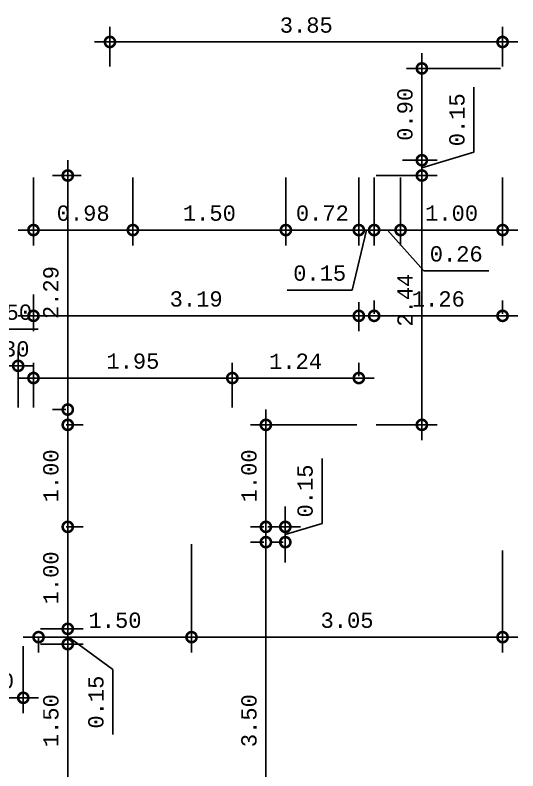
# Model space of a CAD drawing. Header units: inches. Extents: x -9 to 337, y -247 to 209.
# Drawn here: x 60 to 64.93, y 13.74 to 21.15 of the extents above; entities that cross this region are included whole.
import ezdxf

# ---------------------------------------------------------------- set-up
doc = ezdxf.new("R2010")
doc.units = ezdxf.units.IN
doc.header["$MEASUREMENT"] = 0
doc.header["$PDMODE"] = 34
doc.styles.add('MONOTXT4', font='monotxt4.shx')
doc.dimstyles.new('E100', dxfattribs={"dimtxt": 0.15, "dimasz": 0.2, "dimexe": 0.15, "dimexo": 0.02, "dimgap": 0.09, "dimtad": 1, "dimzin": 0, "dimdsep": 46, "dimtxsty": 'MONOTXT4', "dimblk": 'DOTSMALL', "dimcen": 0.01, "dimdle": 0.15, "dimclrd": 1, "dimclre": 1, "dimclrt": 2, "dimadec": 0, "dimazin": 0, "dimtfac": 1, "dimtofl": 0, "dimtmove": 1, "dimatfit": 1, "dimldrblk": 'OPEN90', "dimfxl": 1, "dimtolj": 1, "dimtzin": 0, "dimarcsym": 0})

# ---------------------------------------------------------------- blocks, each defined once
blk = doc.blocks.new('_DotSmall')
at = {"color": 0, "linetype": 'ByBlock', "const_width": 0.5}
blk.add_lwpolyline([(-0.0625, 0, 1), (0.0625, 0, 1)], format="xyb", close=True, dxfattribs=at)
blk = doc.blocks.new('*D145')
at = {"color": 1, "lineweight": -2, "transparency": 16777216}
for p, q in [((60.1763, 19.5546), (60.1763, 18.8898)), ((61.1513, 19.5546), (61.1513, 18.8898)), ((60.0263, 19.0398), (61.3013, 19.0398))]:
    blk.add_line(p, q, dxfattribs=at)
at = {"layer": 'DEFPOINTS', "color": 0, "transparency": 16777216}
for p in [(60.1763, 19.5746), (61.1513, 19.5746), (61.1513, 19.0398)]:
    blk.add_point(p, dxfattribs=at)
at = {"color": 1, "lineweight": -2, "transparency": 16777216, "xscale": 0.2, "yscale": 0.2, "zscale": 0.2, "rotation": 180}
blk.add_blockref('_DotSmall', (60.1763, 19.0398), dxfattribs=at)
at = {"color": 1, "lineweight": -2, "transparency": 16777216, "xscale": 0.2, "yscale": 0.2, "zscale": 0.2}
blk.add_blockref('_DotSmall', (61.1513, 19.0398), dxfattribs=at)
at = {"color": 2, "transparency": 16777216, "insert": (60.6638, 19.2048), "char_height": 0.15, "attachment_point": 5, "style": 'MONOTXT4'}
blk.add_mtext('\\A1;0.98', dxfattribs=at)
blk = doc.blocks.new('_Open90')
at = {"color": 0, "linetype": 'ByBlock', "lineweight": -2}
for p, q in [((-0.5, 0.5), (0, 0)), ((0, 0), (-1, 0)), ((0, 0), (-0.5, -0.5))]:
    blk.add_line(p, q, dxfattribs=at)
blk = doc.blocks.new('*D146')
at = {"color": 1, "lineweight": -2, "transparency": 16777216}
for p, q in [((61.1513, 19.5546), (61.1513, 18.8898)), ((62.6513, 19.5546), (62.6513, 18.8898)), ((61.0013, 19.0398), (62.8013, 19.0398))]:
    blk.add_line(p, q, dxfattribs=at)
at = {"layer": 'DEFPOINTS', "color": 0, "transparency": 16777216}
for p in [(61.1513, 19.5746), (62.6513, 19.5746), (62.6513, 19.0398)]:
    blk.add_point(p, dxfattribs=at)
at = {"color": 1, "lineweight": -2, "transparency": 16777216, "xscale": 0.2, "yscale": 0.2, "zscale": 0.2, "rotation": 180}
blk.add_blockref('_DotSmall', (61.1513, 19.0398), dxfattribs=at)
at = {"color": 1, "lineweight": -2, "transparency": 16777216, "xscale": 0.2, "yscale": 0.2, "zscale": 0.2}
blk.add_blockref('_DotSmall', (62.6513, 19.0398), dxfattribs=at)
at = {"color": 2, "transparency": 16777216, "insert": (61.9013, 19.2048), "char_height": 0.15, "attachment_point": 5, "style": 'MONOTXT4'}
blk.add_mtext('\\A1;1.50', dxfattribs=at)
blk = doc.blocks.new('*D147')
at = {"color": 1, "lineweight": -2, "transparency": 16777216}
for p, q in [((62.6513, 19.5546), (62.6513, 18.8898)), ((63.3668, 19.5546), (63.3668, 18.8898)), ((62.5013, 19.0398), (63.5168, 19.0398))]:
    blk.add_line(p, q, dxfattribs=at)
at = {"layer": 'DEFPOINTS', "color": 0, "transparency": 16777216}
for p in [(62.6513, 19.5746), (63.3668, 19.5746), (63.3668, 19.0398)]:
    blk.add_point(p, dxfattribs=at)
at = {"color": 1, "lineweight": -2, "transparency": 16777216, "xscale": 0.2, "yscale": 0.2, "zscale": 0.2, "rotation": 180}
blk.add_blockref('_DotSmall', (62.6513, 19.0398), dxfattribs=at)
at = {"color": 1, "lineweight": -2, "transparency": 16777216, "xscale": 0.2, "yscale": 0.2, "zscale": 0.2}
blk.add_blockref('_DotSmall', (63.3668, 19.0398), dxfattribs=at)
at = {"color": 2, "transparency": 16777216, "insert": (63.0091, 19.2048), "char_height": 0.15, "attachment_point": 5, "style": 'MONOTXT4'}
blk.add_mtext('\\A1;0.72', dxfattribs=at)
blk = doc.blocks.new('*D148')
at = {"color": 1, "lineweight": -2, "transparency": 16777216}
for p, q in [((63.3668, 19.5546), (63.3668, 18.8898)), ((63.5168, 19.5546), (63.5168, 18.8898)), ((63.3668, 19.0398), (63.1668, 19.0398)), ((63.4418, 19.0398), (63.3013, 18.4521)), ((63.3668, 19.0398), (63.5168, 19.0398)), ((63.5168, 19.0398), (63.7168, 19.0398)), ((63.3013, 18.4521), (62.6642, 18.4521))]:
    blk.add_line(p, q, dxfattribs=at)
at = {"layer": 'DEFPOINTS', "color": 0, "transparency": 16777216}
for p in [(63.3668, 19.5746), (63.5168, 19.5746), (63.5168, 19.0398)]:
    blk.add_point(p, dxfattribs=at)
at = {"color": 1, "lineweight": -2, "transparency": 16777216, "xscale": 0.2, "yscale": 0.2, "zscale": 0.2}
blk.add_blockref('_DotSmall', (63.3668, 19.0398), dxfattribs=at)
at = {"color": 1, "lineweight": -2, "transparency": 16777216, "xscale": 0.2, "yscale": 0.2, "zscale": 0.2, "rotation": 180}
blk.add_blockref('_DotSmall', (63.5168, 19.0398), dxfattribs=at)
at = {"color": 2, "transparency": 16777216, "insert": (62.9827, 18.6171), "char_height": 0.15, "attachment_point": 5, "style": 'MONOTXT4'}
blk.add_mtext('\\A1;0.15', dxfattribs=at)
blk = doc.blocks.new('*D149')
at = {"color": 1, "lineweight": -2, "transparency": 16777216}
for p, q in [((63.5168, 19.5546), (63.5168, 18.8898)), ((63.7763, 19.5546), (63.7763, 18.8898)), ((63.5168, 19.0398), (63.3168, 19.0398)), ((63.5168, 19.0398), (63.7763, 19.0398)), ((63.6466, 19.0398), (64.003, 18.6405)), ((63.7763, 19.0398), (63.9763, 19.0398)), ((64.003, 18.6405), (64.6401, 18.6405))]:
    blk.add_line(p, q, dxfattribs=at)
at = {"layer": 'DEFPOINTS', "color": 0, "transparency": 16777216}
for p in [(63.5168, 19.5746), (63.7763, 19.5746), (63.7763, 19.0398)]:
    blk.add_point(p, dxfattribs=at)
at = {"color": 1, "lineweight": -2, "transparency": 16777216, "xscale": 0.2, "yscale": 0.2, "zscale": 0.2}
blk.add_blockref('_DotSmall', (63.5168, 19.0398), dxfattribs=at)
at = {"color": 1, "lineweight": -2, "transparency": 16777216, "xscale": 0.2, "yscale": 0.2, "zscale": 0.2, "rotation": 180}
blk.add_blockref('_DotSmall', (63.7763, 19.0398), dxfattribs=at)
at = {"color": 2, "transparency": 16777216, "insert": (64.3216, 18.8055), "char_height": 0.15, "attachment_point": 5, "style": 'MONOTXT4'}
blk.add_mtext('\\A1;0.26', dxfattribs=at)
blk = doc.blocks.new('*D150')
at = {"color": 1, "lineweight": -2, "transparency": 16777216}
for p, q in [((63.7763, 19.5546), (63.7763, 18.8898)), ((64.7763, 19.5546), (64.7763, 18.8898)), ((63.6263, 19.0398), (64.9263, 19.0398))]:
    blk.add_line(p, q, dxfattribs=at)
at = {"layer": 'DEFPOINTS', "color": 0, "transparency": 16777216}
for p in [(63.7763, 19.5746), (64.7763, 19.5746), (64.7763, 19.0398)]:
    blk.add_point(p, dxfattribs=at)
at = {"color": 1, "lineweight": -2, "transparency": 16777216, "xscale": 0.2, "yscale": 0.2, "zscale": 0.2, "rotation": 180}
blk.add_blockref('_DotSmall', (63.7763, 19.0398), dxfattribs=at)
at = {"color": 1, "lineweight": -2, "transparency": 16777216, "xscale": 0.2, "yscale": 0.2, "zscale": 0.2}
blk.add_blockref('_DotSmall', (64.7763, 19.0398), dxfattribs=at)
at = {"color": 2, "transparency": 16777216, "insert": (64.2763, 19.2048), "char_height": 0.15, "attachment_point": 5, "style": 'MONOTXT4'}
blk.add_mtext('\\A1;1.00', dxfattribs=at)
blk = doc.blocks.new('*D151')
at = {"color": 1, "lineweight": -2, "transparency": 16777216}
for p, q in [((60.1763, 18.4073), (60.1763, 18.049)), ((63.3668, 18.3323), (63.3668, 18.049)), ((60.0263, 18.199), (63.5168, 18.199))]:
    blk.add_line(p, q, dxfattribs=at)
at = {"layer": 'DEFPOINTS', "color": 0, "transparency": 16777216}
for p in [(60.1763, 18.4273), (63.3668, 18.3523), (63.3668, 18.199)]:
    blk.add_point(p, dxfattribs=at)
at = {"color": 1, "lineweight": -2, "transparency": 16777216, "xscale": 0.2, "yscale": 0.2, "zscale": 0.2, "rotation": 180}
blk.add_blockref('_DotSmall', (60.1763, 18.199), dxfattribs=at)
at = {"color": 1, "lineweight": -2, "transparency": 16777216, "xscale": 0.2, "yscale": 0.2, "zscale": 0.2}
blk.add_blockref('_DotSmall', (63.3668, 18.199), dxfattribs=at)
at = {"color": 2, "transparency": 16777216, "insert": (61.7716, 18.364), "char_height": 0.15, "attachment_point": 5, "style": 'MONOTXT4'}
blk.add_mtext('\\A1;3.19', dxfattribs=at)
blk = doc.blocks.new('*D152')
at = {"color": 1, "lineweight": -2, "transparency": 16777216}
for p, q in [((63.5168, 18.219), (63.5168, 18.349)), ((64.7763, 18.219), (64.7763, 18.349)), ((63.3668, 18.199), (64.9263, 18.199))]:
    blk.add_line(p, q, dxfattribs=at)
at = {"layer": 'DEFPOINTS', "color": 0, "transparency": 16777216}
for p in [(63.5168, 18.199), (64.7763, 18.199), (64.7763, 18.199)]:
    blk.add_point(p, dxfattribs=at)
at = {"color": 1, "lineweight": -2, "transparency": 16777216, "xscale": 0.2, "yscale": 0.2, "zscale": 0.2, "rotation": 180}
blk.add_blockref('_DotSmall', (63.5168, 18.199), dxfattribs=at)
at = {"color": 1, "lineweight": -2, "transparency": 16777216, "xscale": 0.2, "yscale": 0.2, "zscale": 0.2}
blk.add_blockref('_DotSmall', (64.7763, 18.199), dxfattribs=at)
at = {"color": 2, "transparency": 16777216, "insert": (64.1466, 18.364), "char_height": 0.15, "attachment_point": 5, "style": 'MONOTXT4'}
blk.add_mtext('\\A1;1.26', dxfattribs=at)
blk = doc.blocks.new('*D153')
at = {"color": 1, "lineweight": -2, "transparency": 16777216}
for p, q in [((60.1763, 17.3), (60.1763, 17.7391)), ((62.1263, 17.3), (62.1263, 17.7391)), ((60.0263, 17.5891), (62.2763, 17.5891))]:
    blk.add_line(p, q, dxfattribs=at)
at = {"layer": 'DEFPOINTS', "color": 0, "transparency": 16777216}
for p in [(62.1263, 17.5891), (60.1763, 17.28), (62.1263, 17.28)]:
    blk.add_point(p, dxfattribs=at)
at = {"color": 1, "lineweight": -2, "transparency": 16777216, "xscale": 0.2, "yscale": 0.2, "zscale": 0.2, "rotation": 180}
blk.add_blockref('_DotSmall', (60.1763, 17.5891), dxfattribs=at)
at = {"color": 1, "lineweight": -2, "transparency": 16777216, "xscale": 0.2, "yscale": 0.2, "zscale": 0.2}
blk.add_blockref('_DotSmall', (62.1263, 17.5891), dxfattribs=at)
at = {"color": 2, "transparency": 16777216, "insert": (61.1513, 17.7541), "char_height": 0.15, "attachment_point": 5, "style": 'MONOTXT4'}
blk.add_mtext('\\A1;1.95', dxfattribs=at)
blk = doc.blocks.new('*D154')
at = {"color": 1, "lineweight": -2, "transparency": 16777216}
for p, q in [((62.1263, 17.3), (62.1263, 17.7391)), ((63.3668, 17.6091), (63.3668, 17.7391)), ((61.9763, 17.5891), (63.5168, 17.5891))]:
    blk.add_line(p, q, dxfattribs=at)
at = {"layer": 'DEFPOINTS', "color": 0, "transparency": 16777216}
for p in [(63.3668, 17.5891), (63.3668, 17.5891), (62.1263, 17.28)]:
    blk.add_point(p, dxfattribs=at)
at = {"color": 1, "lineweight": -2, "transparency": 16777216, "xscale": 0.2, "yscale": 0.2, "zscale": 0.2, "rotation": 180}
blk.add_blockref('_DotSmall', (62.1263, 17.5891), dxfattribs=at)
at = {"color": 1, "lineweight": -2, "transparency": 16777216, "xscale": 0.2, "yscale": 0.2, "zscale": 0.2}
blk.add_blockref('_DotSmall', (63.3668, 17.5891), dxfattribs=at)
at = {"color": 2, "transparency": 16777216, "insert": (62.7466, 17.7541), "char_height": 0.15, "attachment_point": 5, "style": 'MONOTXT4'}
blk.add_mtext('\\A1;1.24', dxfattribs=at)
blk = doc.blocks.new('*D161')
at = {"color": 1, "lineweight": -2, "transparency": 16777216}
for p, q in [((59.3763, 14.96), (59.3763, 14.3041)), ((60.0763, 14.96), (60.0763, 14.3041)), ((59.2263, 14.4541), (60.2263, 14.4541))]:
    blk.add_line(p, q, dxfattribs=at)
at = {"layer": 'DEFPOINTS', "color": 0, "transparency": 16777216}
for p in [(59.3763, 14.98), (60.0763, 14.98), (60.0763, 14.4541)]:
    blk.add_point(p, dxfattribs=at)
at = {"color": 1, "lineweight": -2, "transparency": 16777216, "xscale": 0.2, "yscale": 0.2, "zscale": 0.2, "rotation": 180}
blk.add_blockref('_DotSmall', (59.3763, 14.4541), dxfattribs=at)
at = {"color": 1, "lineweight": -2, "transparency": 16777216, "xscale": 0.2, "yscale": 0.2, "zscale": 0.2}
blk.add_blockref('_DotSmall', (60.0763, 14.4541), dxfattribs=at)
at = {"color": 2, "transparency": 16777216, "insert": (59.7263, 14.6191), "char_height": 0.15, "attachment_point": 5, "style": 'MONOTXT4'}
blk.add_mtext('\\A1;0.70', dxfattribs=at)
blk = doc.blocks.new('*D164')
at = {"color": 1, "lineweight": -2, "transparency": 16777216}
for p, q in [((61.7263, 15.96), (61.7263, 14.8988)), ((60.0763, 15.0488), (61.8763, 15.0488)), ((60.2263, 15.0473), (60.2263, 14.8988))]:
    blk.add_line(p, q, dxfattribs=at)
at = {"layer": 'DEFPOINTS', "color": 0, "transparency": 16777216}
for p in [(61.7263, 15.98), (60.2263, 15.0673), (61.7263, 15.0488)]:
    blk.add_point(p, dxfattribs=at)
at = {"color": 1, "lineweight": -2, "transparency": 16777216, "xscale": 0.2, "yscale": 0.2, "zscale": 0.2, "rotation": 180}
blk.add_blockref('_DotSmall', (60.2263, 15.0488), dxfattribs=at)
at = {"color": 1, "lineweight": -2, "transparency": 16777216, "xscale": 0.2, "yscale": 0.2, "zscale": 0.2}
blk.add_blockref('_DotSmall', (61.7263, 15.0488), dxfattribs=at)
at = {"color": 2, "transparency": 16777216, "insert": (60.9763, 15.2138), "char_height": 0.15, "attachment_point": 5, "style": 'MONOTXT4'}
blk.add_mtext('\\A1;1.50', dxfattribs=at)
blk = doc.blocks.new('*D165')
at = {"color": 1, "lineweight": -2, "transparency": 16777216}
for p, q in [((61.7263, 15.96), (61.7263, 14.8986)), ((64.7763, 15.8975), (64.7763, 14.8986)), ((61.5763, 15.0486), (64.9263, 15.0486))]:
    blk.add_line(p, q, dxfattribs=at)
at = {"layer": 'DEFPOINTS', "color": 0, "transparency": 16777216}
for p in [(61.7263, 15.98), (64.7763, 15.9175), (64.7763, 15.0486)]:
    blk.add_point(p, dxfattribs=at)
at = {"color": 1, "lineweight": -2, "transparency": 16777216, "xscale": 0.2, "yscale": 0.2, "zscale": 0.2, "rotation": 180}
blk.add_blockref('_DotSmall', (61.7263, 15.0486), dxfattribs=at)
at = {"color": 1, "lineweight": -2, "transparency": 16777216, "xscale": 0.2, "yscale": 0.2, "zscale": 0.2}
blk.add_blockref('_DotSmall', (64.7763, 15.0486), dxfattribs=at)
at = {"color": 2, "transparency": 16777216, "insert": (63.2513, 15.2136), "char_height": 0.15, "attachment_point": 5, "style": 'MONOTXT4'}
blk.add_mtext('\\A1;3.05', dxfattribs=at)
blk = doc.blocks.new('*D194')
at = {"color": 1, "lineweight": -2, "transparency": 16777216}
for p, q in [((59.7263, 17.3), (59.7263, 17.8587)), ((60.0263, 17.3), (60.0263, 17.8587)), ((60.1763, 17.7087), (59.5763, 17.7087))]:
    blk.add_line(p, q, dxfattribs=at)
at = {"layer": 'DEFPOINTS', "color": 0, "transparency": 16777216}
for p in [(59.7263, 17.7087), (59.7263, 17.28), (60.0263, 17.28)]:
    blk.add_point(p, dxfattribs=at)
at = {"color": 1, "lineweight": -2, "transparency": 16777216, "xscale": 0.2, "yscale": 0.2, "zscale": 0.2, "rotation": 180}
blk.add_blockref('_DotSmall', (59.7263, 17.7087), dxfattribs=at)
at = {"color": 1, "lineweight": -2, "transparency": 16777216, "xscale": 0.2, "yscale": 0.2, "zscale": 0.2}
blk.add_blockref('_DotSmall', (60.0263, 17.7087), dxfattribs=at)
at = {"color": 2, "transparency": 16777216, "insert": (59.8778, 17.8737), "char_height": 0.15, "attachment_point": 5, "style": 'MONOTXT4'}
blk.add_mtext('\\A1;0.30', dxfattribs=at)
blk = doc.blocks.new('*D195')
at = {"color": 1, "lineweight": -2, "transparency": 16777216}
for p, q in [((59.4763, 17.7087), (59.5843, 18.0687)), ((59.5843, 18.0687), (60.2215, 18.0687)), ((59.2263, 17.35), (59.2263, 17.8587)), ((59.7263, 17.3), (59.7263, 17.8587)), ((59.2263, 17.7087), (59.0263, 17.7087)), ((59.7263, 17.7087), (59.2263, 17.7087)), ((59.7263, 17.7087), (59.9263, 17.7087))]:
    blk.add_line(p, q, dxfattribs=at)
at = {"layer": 'DEFPOINTS', "color": 0, "transparency": 16777216}
for p in [(59.2263, 17.7087), (59.2263, 17.33), (59.7263, 17.28)]:
    blk.add_point(p, dxfattribs=at)
at = {"color": 1, "lineweight": -2, "transparency": 16777216, "xscale": 0.2, "yscale": 0.2, "zscale": 0.2}
blk.add_blockref('_DotSmall', (59.2263, 17.7087), dxfattribs=at)
at = {"color": 1, "lineweight": -2, "transparency": 16777216, "xscale": 0.2, "yscale": 0.2, "zscale": 0.2, "rotation": 180}
blk.add_blockref('_DotSmall', (59.7263, 17.7087), dxfattribs=at)
at = {"color": 2, "transparency": 16777216, "insert": (59.9029, 18.2337), "char_height": 0.15, "attachment_point": 5, "style": 'MONOTXT4'}
blk.add_mtext('\\A1;0.50', dxfattribs=at)
blk = doc.blocks.new('*D209')
at = {"color": 1, "lineweight": -2, "transparency": 16777216}
for p, q in [((60.5127, 13.33), (60.5127, 15.13)), ((60.2463, 14.98), (60.6627, 14.98)), ((60.2463, 13.48), (60.6627, 13.48))]:
    blk.add_line(p, q, dxfattribs=at)
at = {"layer": 'DEFPOINTS', "color": 0, "transparency": 16777216}
for p in [(60.2263, 14.98), (60.5127, 14.98), (60.2263, 13.48)]:
    blk.add_point(p, dxfattribs=at)
at = {"color": 1, "lineweight": -2, "transparency": 16777216, "xscale": 0.2, "yscale": 0.2, "zscale": 0.2}
for p, rotation in [((60.5127, 14.98), 90), ((60.5127, 13.48), 270)]:
    blk.add_blockref('_DotSmall', p, dxfattribs=dict(at, rotation=rotation))
at = {"color": 2, "transparency": 16777216, "insert": (60.3477, 14.23), "char_height": 0.15, "attachment_point": 5, "rotation": 90, "style": 'MONOTXT4'}
blk.add_mtext('\\A1;1.50', dxfattribs=at)
blk = doc.blocks.new('*D210')
at = {"color": 1, "lineweight": -2, "transparency": 16777216}
for p, q in [((60.5127, 15.13), (60.5127, 15.33)), ((60.2463, 15.13), (60.6627, 15.13)), ((60.5127, 14.98), (60.5127, 15.13)), ((60.5127, 15.055), (60.9547, 14.7303)), ((60.2463, 14.98), (60.6627, 14.98)), ((60.5127, 14.98), (60.5127, 14.78)), ((60.9547, 14.7303), (60.9547, 14.0932))]:
    blk.add_line(p, q, dxfattribs=at)
at = {"layer": 'DEFPOINTS', "color": 0, "transparency": 16777216}
for p in [(60.2263, 15.13), (60.5127, 15.13), (60.2263, 14.98)]:
    blk.add_point(p, dxfattribs=at)
at = {"color": 1, "lineweight": -2, "transparency": 16777216, "xscale": 0.2, "yscale": 0.2, "zscale": 0.2}
for p, rotation in [((60.5127, 15.13), 270), ((60.5127, 14.98), 90)]:
    blk.add_blockref('_DotSmall', p, dxfattribs=dict(at, rotation=rotation))
at = {"color": 2, "transparency": 16777216, "insert": (60.7897, 14.4118), "char_height": 0.15, "attachment_point": 5, "rotation": 90, "style": 'MONOTXT4'}
blk.add_mtext('\\A1;0.15', dxfattribs=at)
blk = doc.blocks.new('*D211')
at = {"color": 1, "lineweight": -2, "transparency": 16777216}
for p, q in [((60.5127, 17.13), (60.5127, 19.7246)), ((60.6438, 19.5746), (60.3627, 19.5746)), ((60.4927, 17.28), (60.3627, 17.28))]:
    blk.add_line(p, q, dxfattribs=at)
at = {"layer": 'DEFPOINTS', "color": 0, "transparency": 16777216}
for p in [(60.5127, 19.5746), (60.6638, 19.5746), (60.5127, 17.28)]:
    blk.add_point(p, dxfattribs=at)
at = {"color": 1, "lineweight": -2, "transparency": 16777216, "xscale": 0.2, "yscale": 0.2, "zscale": 0.2}
for p, rotation in [((60.5127, 19.5746), 90), ((60.5127, 17.28), 270)]:
    blk.add_blockref('_DotSmall', p, dxfattribs=dict(at, rotation=rotation))
at = {"color": 2, "transparency": 16777216, "insert": (60.3477, 18.4273), "char_height": 0.15, "attachment_point": 5, "rotation": 90, "style": 'MONOTXT4'}
blk.add_mtext('\\A1;2.29', dxfattribs=at)
blk = doc.blocks.new('*D215')
at = {"color": 1, "lineweight": -2, "transparency": 16777216}
for p, q in [((62.4553, 12.33), (62.4553, 16.13)), ((62.4353, 15.98), (62.3053, 15.98)), ((62.6256, 12.48), (62.3053, 12.48))]:
    blk.add_line(p, q, dxfattribs=at)
at = {"layer": 'DEFPOINTS', "color": 0, "transparency": 16777216}
for p in [(62.4553, 15.98), (62.4553, 15.98), (62.6456, 12.48)]:
    blk.add_point(p, dxfattribs=at)
at = {"color": 1, "lineweight": -2, "transparency": 16777216, "xscale": 0.2, "yscale": 0.2, "zscale": 0.2}
for p, rotation in [((62.4553, 15.98), 90), ((62.4553, 12.48), 270)]:
    blk.add_blockref('_DotSmall', p, dxfattribs=dict(at, rotation=rotation))
at = {"color": 2, "transparency": 16777216, "insert": (62.2903, 14.23), "char_height": 0.15, "attachment_point": 5, "rotation": 90, "style": 'MONOTXT4'}
blk.add_mtext('\\A1;3.50', dxfattribs=at)
blk = doc.blocks.new('*D216')
at = {"color": 1, "lineweight": -2, "transparency": 16777216}
for p, q in [((63.0056, 16.163), (63.0056, 16.8002)), ((62.6456, 16.13), (62.6456, 16.33)), ((62.6456, 16.055), (63.0056, 16.163)), ((62.4753, 16.13), (62.7956, 16.13)), ((62.6456, 15.98), (62.6456, 16.13)), ((62.6256, 15.98), (62.4956, 15.98)), ((62.6456, 15.98), (62.6456, 15.78))]:
    blk.add_line(p, q, dxfattribs=at)
at = {"layer": 'DEFPOINTS', "color": 0, "transparency": 16777216}
for p in [(62.4553, 16.13), (62.6456, 16.13), (62.6456, 15.98)]:
    blk.add_point(p, dxfattribs=at)
at = {"color": 1, "lineweight": -2, "transparency": 16777216, "xscale": 0.2, "yscale": 0.2, "zscale": 0.2}
for p, rotation in [((62.6456, 16.13), 270), ((62.6456, 15.98), 90)]:
    blk.add_blockref('_DotSmall', p, dxfattribs=dict(at, rotation=rotation))
at = {"color": 2, "transparency": 16777216, "insert": (62.8406, 16.4816), "char_height": 0.15, "attachment_point": 5, "rotation": 90, "style": 'MONOTXT4'}
blk.add_mtext('\\A1;0.15', dxfattribs=at)
blk = doc.blocks.new('*D217')
at = {"color": 1, "lineweight": -2, "transparency": 16777216}
for p, q in [((62.4553, 15.98), (62.4553, 17.28)), ((63.3468, 17.13), (62.3053, 17.13)), ((62.4353, 16.13), (62.3053, 16.13))]:
    blk.add_line(p, q, dxfattribs=at)
at = {"layer": 'DEFPOINTS', "color": 0, "transparency": 16777216}
for p in [(62.4553, 17.13), (63.3668, 17.13), (62.4553, 16.13)]:
    blk.add_point(p, dxfattribs=at)
at = {"color": 1, "lineweight": -2, "transparency": 16777216, "xscale": 0.2, "yscale": 0.2, "zscale": 0.2}
for p, rotation in [((62.4553, 17.13), 90), ((62.4553, 16.13), 270)]:
    blk.add_blockref('_DotSmall', p, dxfattribs=dict(at, rotation=rotation))
at = {"color": 2, "transparency": 16777216, "insert": (62.2903, 16.63), "char_height": 0.15, "attachment_point": 5, "rotation": 90, "style": 'MONOTXT4'}
blk.add_mtext('\\A1;1.00', dxfattribs=at)
blk = doc.blocks.new('*D218')
at = {"color": 1, "lineweight": -2, "transparency": 16777216}
for p, q in [((63.9848, 16.98), (63.9848, 19.7246)), ((63.5368, 19.5746), (64.1348, 19.5746)), ((63.5368, 17.13), (64.1348, 17.13))]:
    blk.add_line(p, q, dxfattribs=at)
at = {"layer": 'DEFPOINTS', "color": 0, "transparency": 16777216}
for p in [(63.5168, 19.5746), (63.9848, 19.5746), (63.5168, 17.13)]:
    blk.add_point(p, dxfattribs=at)
at = {"color": 1, "lineweight": -2, "transparency": 16777216, "xscale": 0.2, "yscale": 0.2, "zscale": 0.2}
for p, rotation in [((63.9848, 19.5746), 90), ((63.9848, 17.13), 270)]:
    blk.add_blockref('_DotSmall', p, dxfattribs=dict(at, rotation=rotation))
at = {"color": 2, "transparency": 16777216, "insert": (63.8198, 18.3523), "char_height": 0.15, "attachment_point": 5, "rotation": 90, "style": 'MONOTXT4'}
blk.add_mtext('\\A1;2.44', dxfattribs=at)
blk = doc.blocks.new('*D219')
at = {"color": 1, "lineweight": -2, "transparency": 16777216}
for p, q in [((60.5127, 14.98), (60.5127, 16.28)), ((60.4963, 16.13), (60.6627, 16.13)), ((60.2463, 15.13), (60.6627, 15.13))]:
    blk.add_line(p, q, dxfattribs=at)
at = {"layer": 'DEFPOINTS', "color": 0, "transparency": 16777216}
for p in [(60.4763, 16.13), (60.5127, 16.13), (60.2263, 15.13)]:
    blk.add_point(p, dxfattribs=at)
at = {"color": 1, "lineweight": -2, "transparency": 16777216, "xscale": 0.2, "yscale": 0.2, "zscale": 0.2}
for p, rotation in [((60.5127, 16.13), 90), ((60.5127, 15.13), 270)]:
    blk.add_blockref('_DotSmall', p, dxfattribs=dict(at, rotation=rotation))
at = {"color": 2, "transparency": 16777216, "insert": (60.3477, 15.63), "char_height": 0.15, "attachment_point": 5, "rotation": 90, "style": 'MONOTXT4'}
blk.add_mtext('\\A1;1.00', dxfattribs=at)
blk = doc.blocks.new('*D220')
at = {"color": 1, "lineweight": -2, "transparency": 16777216}
for p, q in [((60.5127, 15.98), (60.5127, 17.28)), ((60.4963, 17.13), (60.6627, 17.13)), ((60.4963, 16.13), (60.6627, 16.13))]:
    blk.add_line(p, q, dxfattribs=at)
at = {"layer": 'DEFPOINTS', "color": 0, "transparency": 16777216}
for p in [(60.4763, 17.13), (60.5127, 17.13), (60.4763, 16.13)]:
    blk.add_point(p, dxfattribs=at)
at = {"color": 1, "lineweight": -2, "transparency": 16777216, "xscale": 0.2, "yscale": 0.2, "zscale": 0.2}
for p, rotation in [((60.5127, 17.13), 90), ((60.5127, 16.13), 270)]:
    blk.add_blockref('_DotSmall', p, dxfattribs=dict(at, rotation=rotation))
at = {"color": 2, "transparency": 16777216, "insert": (60.3477, 16.63), "char_height": 0.15, "attachment_point": 5, "rotation": 90, "style": 'MONOTXT4'}
blk.add_mtext('\\A1;1.00', dxfattribs=at)
blk = doc.blocks.new('*D221')
at = {"color": 1, "lineweight": -2, "transparency": 16777216}
for p, q in [((64.4948, 19.8026), (64.4948, 20.4397)), ((63.9848, 19.7246), (63.9848, 19.9246)), ((63.9848, 19.6496), (64.4948, 19.8026)), ((63.7963, 19.7246), (64.1348, 19.7246)), ((63.9848, 19.5746), (63.9848, 19.7246)), ((63.5368, 19.5746), (64.1348, 19.5746)), ((63.9848, 19.5746), (63.9848, 19.3746))]:
    blk.add_line(p, q, dxfattribs=at)
at = {"layer": 'DEFPOINTS', "color": 0, "transparency": 16777216}
for p in [(63.7763, 19.7246), (63.9848, 19.7246), (63.5168, 19.5746)]:
    blk.add_point(p, dxfattribs=at)
at = {"color": 1, "lineweight": -2, "transparency": 16777216, "xscale": 0.2, "yscale": 0.2, "zscale": 0.2}
for p, rotation in [((63.9848, 19.7246), 270), ((63.9848, 19.5746), 90)]:
    blk.add_blockref('_DotSmall', p, dxfattribs=dict(at, rotation=rotation))
at = {"color": 2, "transparency": 16777216, "insert": (64.3298, 20.1211), "char_height": 0.15, "attachment_point": 5, "rotation": 90, "style": 'MONOTXT4'}
blk.add_mtext('\\A1;0.15', dxfattribs=at)
blk = doc.blocks.new('*D222')
at = {"color": 1, "lineweight": -2, "transparency": 16777216}
for p, q in [((63.9848, 19.5746), (63.9848, 20.7746)), ((64.7563, 20.6246), (63.8348, 20.6246)), ((63.7963, 19.7246), (64.1348, 19.7246))]:
    blk.add_line(p, q, dxfattribs=at)
at = {"layer": 'DEFPOINTS', "color": 0, "transparency": 16777216}
for p in [(63.9848, 20.6246), (64.7763, 20.6246), (63.7763, 19.7246)]:
    blk.add_point(p, dxfattribs=at)
at = {"color": 1, "lineweight": -2, "transparency": 16777216, "xscale": 0.2, "yscale": 0.2, "zscale": 0.2}
for p, rotation in [((63.9848, 20.6246), 90), ((63.9848, 19.7246), 270)]:
    blk.add_blockref('_DotSmall', p, dxfattribs=dict(at, rotation=rotation))
at = {"color": 2, "transparency": 16777216, "insert": (63.8198, 20.1746), "char_height": 0.15, "attachment_point": 5, "rotation": 90, "style": 'MONOTXT4'}
blk.add_mtext('\\A1;0.90', dxfattribs=at)
blk = doc.blocks.new('*D223')
at = {"color": 1, "lineweight": -2, "transparency": 16777216}
for p, q in [((60.9263, 20.6446), (60.9263, 21.0338)), ((64.7763, 20.6446), (64.7763, 21.0338)), ((60.7763, 20.8838), (64.9263, 20.8838))]:
    blk.add_line(p, q, dxfattribs=at)
at = {"layer": 'DEFPOINTS', "color": 0, "transparency": 16777216}
for p in [(64.7763, 20.8838), (60.9263, 20.6246), (64.7763, 20.6246)]:
    blk.add_point(p, dxfattribs=at)
at = {"color": 1, "lineweight": -2, "transparency": 16777216, "xscale": 0.2, "yscale": 0.2, "zscale": 0.2, "rotation": 180}
blk.add_blockref('_DotSmall', (60.9263, 20.8838), dxfattribs=at)
at = {"color": 1, "lineweight": -2, "transparency": 16777216, "xscale": 0.2, "yscale": 0.2, "zscale": 0.2}
blk.add_blockref('_DotSmall', (64.7763, 20.8838), dxfattribs=at)
at = {"color": 2, "transparency": 16777216, "insert": (62.8513, 21.0488), "char_height": 0.15, "attachment_point": 5, "style": 'MONOTXT4'}
blk.add_mtext('\\A1;3.85', dxfattribs=at)

msp = doc.modelspace()

# ---------------------------------------------------------------- dimensions: what is measured, and where the dimension line sits
for base, p1, p2, picture, middle in [((64.7763, 20.8838), (60.9263, 20.6246), (64.7763, 20.6246), '*D223', (62.8513, 21.0488)), ((61.1513367091, 19.0397507652), (60.1763367091, 19.5745602603), (61.1513367091, 19.5745602603), '*D145', (60.6638367091, 19.2047507652)), ((62.6513, 19.0398), (61.1513, 19.5746), (62.6513, 19.5746), '*D146', (61.9013, 19.2048)), ((63.3668, 19.0398), (62.6513, 19.5746), (63.3668, 19.5746), '*D147', (63.0091, 19.2048)), ((64.7763, 19.0398), (63.7763, 19.5746), (64.7763, 19.5746), '*D150', (64.2763, 19.2048)), ((63.3668, 18.199), (60.1763, 18.4273), (63.3668, 18.3523), '*D151', (61.7716, 18.364)), ((64.7763, 18.199), (63.5168, 18.199), (64.7763, 18.199), '*D152', (64.1466, 18.364)), ((59.2263, 17.7087), (59.7263, 17.28), (59.2263, 17.33), '*D195', (59.6743, 18.2337)), ((62.1263, 17.5891), (60.1763, 17.28), (62.1263, 17.28), '*D153', (61.1513, 17.7541)), ((63.3668, 17.5891), (62.1263, 17.28), (63.3668, 17.5891), '*D154', (62.7466, 17.7541)), ((61.7263, 15.0488), (60.2263, 15.0673), (61.7263, 15.98), '*D164', (60.9763, 15.2138)), ((64.7763, 15.0486), (61.7263, 15.98), (64.7763, 15.9175), '*D165', (63.2513, 15.2136)), ((60.0763, 14.4541), (59.3763, 14.98), (60.0763, 14.98), '*D161', (59.7263, 14.6191))]:
    dim = msp.add_linear_dim(base=base, p1=p1, p2=p2, dimstyle='E100')
    dim.commit()
    dim.dimension.update_dxf_attribs({"geometry": picture, "text_midpoint": middle})
for base, p1, p2, picture, middle in [((63.9848, 20.6246), (63.7763, 19.7246), (64.7763, 20.6246), '*D222', (63.8198, 20.1746)), ((63.9848, 19.7246), (63.5168, 19.5746), (63.7763, 19.7246), '*D221', (64.3298, 19.8926)), ((60.5127, 19.5746), (60.5127, 17.28), (60.6638, 19.5746), '*D211', (60.3477, 18.4273)), ((63.9848, 19.5746), (63.5168, 17.13), (63.5168, 19.5746), '*D218', (63.8198, 18.3523)), ((60.5127, 17.13), (60.4763, 16.13), (60.4763, 17.13), '*D220', (60.3477, 16.63)), ((62.4553, 17.13), (62.4553, 16.13), (63.3668, 17.13), '*D217', (62.2903, 16.63)), ((62.6456, 16.13), (62.6456, 15.98), (62.4553, 16.13), '*D216', (62.8406, 16.253)), ((60.5127, 16.13), (60.2263, 15.13), (60.4763, 16.13), '*D219', (60.3477, 15.63)), ((62.4553, 15.98), (62.6456, 12.48), (62.4553, 15.98), '*D215', (62.2903, 14.23)), ((60.5127, 14.98), (60.2263, 13.48), (60.2263, 14.98), '*D209', (60.3477, 14.23))]:
    dim = msp.add_linear_dim(base=base, p1=p1, p2=p2, angle=90, dimstyle='E100')
    dim.commit()
    dim.dimension.update_dxf_attribs({"geometry": picture, "text_midpoint": middle})
for base, p1, p2, picture, middle in [((63.5168, 19.0398), (63.3668, 19.5746), (63.5168, 19.5746), '*D148', (63.2113, 18.4521)), ((63.7763, 19.0398), (63.5168, 19.5746), (63.7763, 19.5746), '*D149', (64.093, 18.6405)), ((59.7263, 17.7087), (60.0263, 17.28), (59.7263, 17.28), '*D194', (59.8778, 17.7087))]:
    dim = msp.add_linear_dim(base=base, p1=p1, p2=p2, dimstyle='E100')
    dim.commit()
    dim.dimension.update_dxf_attribs({"geometry": picture, "text_midpoint": middle, "dimtype": 160})
dim = msp.add_linear_dim(base=(60.5127, 15.13), p1=(60.2263, 14.98), p2=(60.2263, 15.13), angle=90, dimstyle='E100')
dim.commit()
dim.dimension.update_dxf_attribs({"geometry": '*D210', "text_midpoint": (60.9547, 14.6403), "dimtype": 160})

doc.saveas('drawing.dxf')
